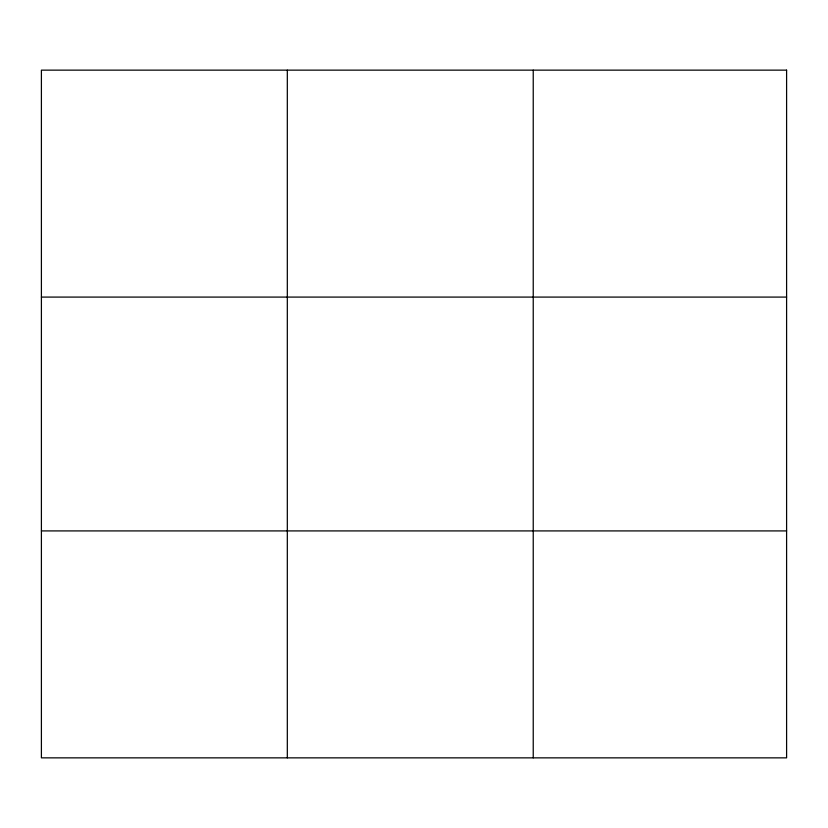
<?xml version="1.0" encoding="UTF-8"?>
<svg xmlns="http://www.w3.org/2000/svg" width="828" height="828" viewBox="0 0 828 828"><rect width="100%" height="100%" fill="white"/><g stroke="black" fill="none" stroke-linecap="round" stroke-linejoin="round"><path stroke-width="1.24" d="M287.316 70.142L287.316 757.858M533.232 70.142L533.232 757.858M41.4 297.086L786.6 297.086M41.4 530.914L786.6 530.914M786.6 70.142L786.6 757.858L41.4 757.858L41.4 70.142L786.6 70.142"/></g></svg>
